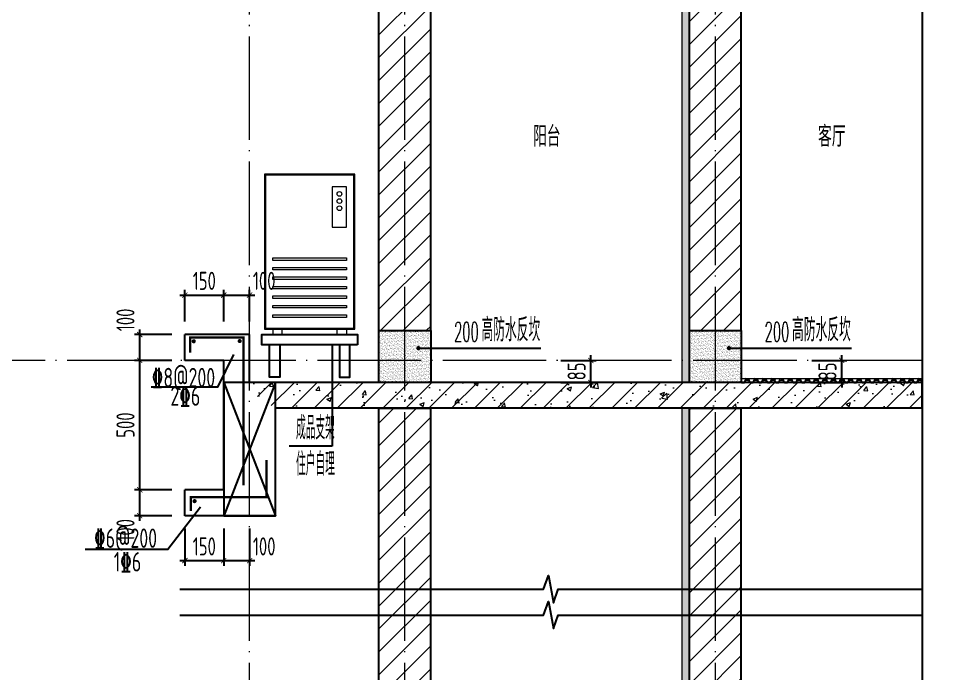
# Model space of a CAD drawing. Extents: x -668857 to 143095, y -247466 to 228182.
# Drawn here: x 39554 to 43099, y 162973 to 165505 of the extents above; entities that cross this region are included whole.
import ezdxf

# ---------------------------------------------------------------- set-up
doc = ezdxf.new("R2010")
doc.units = 0
doc.header["$LTSCALE"] = 1000
doc.linetypes.add('DOTE', pattern=[2.42, 2, -0.2, 0.02, -0.2])
doc.layers.get('0').update_dxf_attribs({"linetype": 'CONTINUOUS'})
doc.layers.get('DEFPOINTS').update_dxf_attribs({"linetype": 'CONTINUOUS'})
for name, color, linetype in [('DIM', 2, 'CONTINUOUS'), ('DIM_IDEN', 67, 'CONTINUOUS'), ('DIM_SYMB', 3, 'CONTINUOUS'), ('PUB_DIM', 3, 'CONTINUOUS'), ('PUB_TEXT', 2, 'CONTINUOUS'), ('REIN', 6, 'CONTINUOUS'), ('S-大样-砼线', 7, 'CONTINUOUS'), ('S-引出线', 40, 'CONTINUOUS'), ('TEXT', 2, 'CONTINUOUS'), ('WALL', 5, 'CONTINUOUS'), ('看线', 251, 'CONTINUOUS'), ('空调外机', 8, 'CONTINUOUS'), ('立面-看线', 251, 'CONTINUOUS')]:
    doc.layers.add(name, color=color, linetype=linetype)
for name, color, linetype, lineweight in [('DOTE', 19, 'DOTE', 9), ('PUB_HATCH', 8, 'CONTINUOUS', 9), ('平面-空调室外机', 143, 'CONTINUOUS', 9)]:
    doc.layers.add(name, color=color, linetype=linetype, lineweight=lineweight)
doc.styles.add('_TCH_DIM_T3', font='SIMPLEX', dxfattribs={"width": 0.705882, "bigfont": 'GBCBIG'})
doc.styles.add('DIM_FONT_T3', font='SIMPLEX', dxfattribs={"width": 0.705882, "bigfont": 'GBCBIG'})
doc.styles.add('TSSD_DIMENSION', font='Tssdeng.shx', dxfattribs={"width": 0.7, "bigfont": 'tssdchn.shx'})
doc.styles.add('TSSD_REIN', font='tssdeng.shx', dxfattribs={"width": 0.7, "height": 300, "bigfont": 'tssdchn.shx'})
doc.dimstyles.new('_TCH_ARCH&&25', dxfattribs={"dimtxt": 74.375, "dimasz": 25, "dimexe": 62.5, "dimexo": 75, "dimgap": 25, "dimtad": 1, "dimdec": 0, "dimzin": 0, "dimdsep": 46, "dimtxsty": '_TCH_DIM_T3', "dimblk": 'ARCHTICK', "dimcen": 0.09, "dimclrt": 7, "dimazin": 0, "dimtfac": 1, "dimtdec": 0, "dimtix": 1, "dimtmove": 2, "dimatfit": 3, "dimldrblk": 'ARCHTICK', "dimfxl": 0, "dimtolj": 1, "dimtzin": 0, "dimarcsym": 0})
doc.dimstyles.new('TSSD_20_20', dxfattribs={"dimtxt": 60, "dimasz": 20, "dimexe": 20, "dimexo": 50, "dimgap": 20, "dimtad": 1, "dimdec": 0, "dimzin": 0, "dimdsep": 46, "dimtxsty": 'TSSD_DIMENSION', "dimblk": 'ARCHTICK', "dimblk1": 'ARCHTICK', "dimblk2": 'ARCHTICK', "dimcen": 0, "dimdle": 20, "dimclrt": 7, "dimadec": 0, "dimazin": 0, "dimtfac": 1, "dimtdec": 0, "dimtix": 1, "dimtmove": 2, "dimatfit": 3, "dimfxl": 0, "dimtolj": 1, "dimtzin": 0, "dimarcsym": 0})
pattern_1 = [(45, (0, 44.88), (-44.1941915, 44.1941915), [])]
pattern_2 = [(45, (-956095.346, 321071.136), (-44.1941915, 44.1941915), [])]

# ---------------------------------------------------------------- blocks, each defined once
blk = doc.blocks.new('kongtiao')
for p, q in [((-338.7, 49), (-338.7, -550.8)), ((11, 49), (-338.7, 49)), ((-334.1, 44.4), (-334.1, -546.2)), ((6.4, 44.4), (-334.1, 44.4)), ((6.4, -546.2), (6.4, 44.4)), ((11, -550.8), (11, 49)), ((-76.2, -0.5), (-76.2, -156.5)), ((-21.1, -0.5), (-76.2, -0.5)), ((-21.1, -156.5), (-21.1, -0.5)), ((-76.2, -156.5), (-21.1, -156.5)), ((-338.7, -550.8), (11, -550.8)), ((-334.1, -546.2), (6.4, -546.2)), ((-306.6, -550.8), (-306.6, -571.2)), ((-269.8, -571.2), (-269.8, -550.8)), ((-57.9, -571.2), (-57.9, -550.8)), ((-21.1, -550.8), (-21.1, -571.2)), ((-306.6, -571.2), (-269.8, -571.2)), ((-21.1, -571.2), (-57.9, -571.2))]:
    blk.add_line(p, q)
for points in [[(-306.6, -275.4), (-21.1, -275.4), (-21.1, -284.6), (-306.6, -284.6)], [(-306.6, -312.1), (-21.1, -312.1), (-21.1, -321.3), (-306.6, -321.3)], [(-306.6, -348.8), (-21.1, -348.8), (-21.1, -358), (-306.6, -358)], [(-306.6, -385.6), (-21.1, -385.6), (-21.1, -394.7), (-306.6, -394.7)], [(-306.6, -422.3), (-21.1, -422.3), (-21.1, -431.5), (-306.6, -431.5)], [(-306.6, -459), (-21.1, -459), (-21.1, -468.2), (-306.6, -468.2)], [(-306.6, -495.7), (-21.1, -495.7), (-21.1, -504.9), (-306.6, -504.9)]]:
    blk.add_lwpolyline(points, close=True)
for centre in [(-48.7, -28), (-48.7, -55.6), (-48.7, -83.1)]:
    blk.add_circle(centre, 9.18)
blk = doc.blocks.new('_ArchTick')
at = {"color": 0, "linetype": 'ByBlock', "const_width": 0.15}
blk.add_lwpolyline([(-0.5, -0.5), (0.5, 0.5)], dxfattribs=at)
blk = doc.blocks.new('*D2097')
at = {"layer": 'DEFPOINTS', "color": 0}
for p in [(888125.1, -117286.1), (888291, -117286.1), (888125.1, -117371.1)]:
    blk.add_point(p, dxfattribs=at)
at = {"layer": 'PUB_DIM', "color": 0, "lineweight": -2}
for p, q in [((888200.1, -117286.1), (888353.5, -117286.1)), ((888291, -117286.1), (888291, -117261.1)), ((888291, -117371.1), (888291, -117286.1)), ((888200.1, -117371.1), (888353.5, -117371.1)), ((888291, -117371.1), (888291, -117396.1))]:
    blk.add_line(p, q, dxfattribs=at)
at = {"layer": 'PUB_DIM', "color": 0, "lineweight": -2, "xscale": 25, "yscale": 25, "zscale": 25}
for p, rotation in [((888291, -117286.1), 270), ((888291, -117371.1), 90)]:
    blk.add_blockref('_ArchTick', p, dxfattribs=dict(at, rotation=rotation))
at = {"layer": 'PUB_DIM', "color": 7, "insert": (888228.8, -117328.6), "char_height": 74.38, "attachment_point": 5, "rotation": 90, "style": '_TCH_DIM_T3'}
blk.add_mtext('\\A1;85', dxfattribs=at)
blk = doc.blocks.new('*D2098')
at = {"layer": 'DEFPOINTS', "color": 0}
for p in [(887155.7, -117286.1), (887321.7, -117286.1), (887155.7, -117371.1)]:
    blk.add_point(p, dxfattribs=at)
at = {"layer": 'PUB_DIM', "color": 0, "lineweight": -2}
for p, q in [((887230.7, -117286.1), (887384.2, -117286.1)), ((887321.7, -117286.1), (887321.7, -117261.1)), ((887321.7, -117371.1), (887321.7, -117286.1)), ((887230.7, -117371.1), (887384.2, -117371.1)), ((887321.7, -117371.1), (887321.7, -117396.1))]:
    blk.add_line(p, q, dxfattribs=at)
at = {"layer": 'PUB_DIM', "color": 0, "lineweight": -2, "xscale": 25, "yscale": 25, "zscale": 25}
for p, rotation in [((887321.7, -117286.1), 270), ((887321.7, -117371.1), 90)]:
    blk.add_blockref('_ArchTick', p, dxfattribs=dict(at, rotation=rotation))
at = {"layer": 'PUB_DIM', "color": 7, "insert": (887259.5, -117328.6), "char_height": 74.38, "attachment_point": 5, "rotation": 90, "style": '_TCH_DIM_T3'}
blk.add_mtext('\\A1;85', dxfattribs=at)
blk = doc.blocks.new('*D2099')
at = {"layer": 'DEFPOINTS', "color": 0}
for p in [(885578.5, -117186.1), (885753.1, -117186.1), (885753.1, -117286.1)]:
    blk.add_point(p, dxfattribs=at)
at = {"layer": 'PUB_DIM', "color": 0, "lineweight": -2}
for p, q in [((885578.5, -117186.1), (885578.5, -117161.1)), ((885678.1, -117186.1), (885516, -117186.1)), ((885578.5, -117286.1), (885578.5, -117186.1)), ((885678.1, -117286.1), (885516, -117286.1)), ((885578.5, -117286.1), (885578.5, -117311.1))]:
    blk.add_line(p, q, dxfattribs=at)
at = {"layer": 'PUB_DIM', "color": 0, "lineweight": -2, "xscale": 25, "yscale": 25, "zscale": 25}
for p, rotation in [((885578.5, -117186.1), 270), ((885578.5, -117286.1), 90)]:
    blk.add_blockref('_ArchTick', p, dxfattribs=dict(at, rotation=rotation))
at = {"layer": 'PUB_DIM', "color": 7, "insert": (885516.3, -117236.1), "char_height": 74.38, "attachment_point": 5, "rotation": 90, "style": '_TCH_DIM_T3'}
blk.add_mtext('\\A1;100', dxfattribs=at)
blk = doc.blocks.new('*D2100')
at = {"layer": 'DEFPOINTS', "color": 0}
for p in [(885578.5, -117286.1), (885753.1, -117286.1), (885753.1, -117786.1)]:
    blk.add_point(p, dxfattribs=at)
at = {"layer": 'PUB_DIM', "color": 0, "lineweight": -2}
for p, q in [((885678.1, -117286.1), (885516, -117286.1)), ((885578.5, -117786.1), (885578.5, -117286.1)), ((885678.1, -117786.1), (885516, -117786.1))]:
    blk.add_line(p, q, dxfattribs=at)
at = {"layer": 'PUB_DIM', "color": 0, "lineweight": -2, "xscale": 25, "yscale": 25, "zscale": 25}
for p, rotation in [((885578.5, -117286.1), 90), ((885578.5, -117786.1), 270)]:
    blk.add_blockref('_ArchTick', p, dxfattribs=dict(at, rotation=rotation))
at = {"layer": 'PUB_DIM', "color": 7, "insert": (885516.3, -117536.1), "char_height": 74.38, "attachment_point": 5, "rotation": 90, "style": '_TCH_DIM_T3'}
blk.add_mtext('\\A1;500', dxfattribs=at)
blk = doc.blocks.new('*D2101')
at = {"layer": 'DEFPOINTS', "color": 0}
for p in [(885578.5, -117786.1), (885753.1, -117786.1), (885753.1, -117886.1)]:
    blk.add_point(p, dxfattribs=at)
at = {"layer": 'PUB_DIM', "color": 0, "lineweight": -2}
for p, q in [((885578.5, -117786.1), (885578.5, -117761.1)), ((885678.1, -117786.1), (885516, -117786.1)), ((885578.5, -117886.1), (885578.5, -117786.1)), ((885678.1, -117886.1), (885516, -117886.1)), ((885578.5, -117886.1), (885578.5, -117911.1))]:
    blk.add_line(p, q, dxfattribs=at)
at = {"layer": 'PUB_DIM', "color": 0, "lineweight": -2, "xscale": 25, "yscale": 25, "zscale": 25}
for p, rotation in [((885578.5, -117786.1), 270), ((885578.5, -117886.1), 90)]:
    blk.add_blockref('_ArchTick', p, dxfattribs=dict(at, rotation=rotation))
at = {"layer": 'PUB_DIM', "color": 7, "insert": (885516.3, -117836.1), "char_height": 74.38, "attachment_point": 5, "rotation": 90, "style": '_TCH_DIM_T3'}
blk.add_mtext('\\A1;100', dxfattribs=at)
blk = doc.blocks.new('*D2102')
at = {"layer": 'DEFPOINTS', "color": 0}
for p in [(885753.1, -117886.1), (885903.1, -117886.1), (885903.1, -118059.8)]:
    blk.add_point(p, dxfattribs=at)
at = {"layer": 'PUB_DIM', "color": 0, "lineweight": -2}
for p, q in [((885753.1, -117961.1), (885753.1, -118122.3)), ((885903.1, -117961.1), (885903.1, -118122.3)), ((885753.1, -118059.8), (885728.1, -118059.8)), ((885753.1, -118059.8), (885903.1, -118059.8)), ((885903.1, -118059.8), (885928.1, -118059.8))]:
    blk.add_line(p, q, dxfattribs=at)
at = {"layer": 'PUB_DIM', "color": 0, "lineweight": -2, "xscale": 25, "yscale": 25, "zscale": 25}
blk.add_blockref('_ArchTick', (885753.1, -118059.8), dxfattribs=at)
at = {"layer": 'PUB_DIM', "color": 0, "lineweight": -2, "xscale": 25, "yscale": 25, "zscale": 25, "rotation": 180}
blk.add_blockref('_ArchTick', (885903.1, -118059.8), dxfattribs=at)
at = {"layer": 'PUB_DIM', "color": 7, "insert": (885828.1, -117997.6), "char_height": 74.38, "attachment_point": 5, "style": '_TCH_DIM_T3'}
blk.add_mtext('\\A1;150', dxfattribs=at)
blk = doc.blocks.new('*D2103')
at = {"layer": 'DEFPOINTS', "color": 0}
for p in [(885903.1, -117886.1), (886003.1, -117886.1), (886003.1, -118059.8)]:
    blk.add_point(p, dxfattribs=at)
at = {"layer": 'PUB_DIM', "color": 0, "lineweight": -2}
for p, q in [((885903.1, -117961.1), (885903.1, -118122.3)), ((886003.1, -117961.1), (886003.1, -118122.3)), ((885903.1, -118059.8), (885878.1, -118059.8)), ((885903.1, -118059.8), (886003.1, -118059.8)), ((886003.1, -118059.8), (886028.1, -118059.8))]:
    blk.add_line(p, q, dxfattribs=at)
at = {"layer": 'PUB_DIM', "color": 0, "lineweight": -2, "xscale": 25, "yscale": 25, "zscale": 25}
blk.add_blockref('_ArchTick', (885903.1, -118059.8), dxfattribs=at)
at = {"layer": 'PUB_DIM', "color": 0, "lineweight": -2, "xscale": 25, "yscale": 25, "zscale": 25, "rotation": 180}
blk.add_blockref('_ArchTick', (886003.1, -118059.8), dxfattribs=at)
at = {"layer": 'PUB_DIM', "color": 7, "insert": (885953.1, -117997.6), "char_height": 74.38, "attachment_point": 5, "style": '_TCH_DIM_T3'}
blk.add_mtext('\\A1;100', dxfattribs=at)
blk = doc.blocks.new('*D2104')
at = {"layer": 'DEFPOINTS', "color": 0}
for p in [(885903.1, -117033.7), (885753.1, -117186.1), (885903.1, -117186.1)]:
    blk.add_point(p, dxfattribs=at)
at = {"layer": 'PUB_DIM', "color": 0, "lineweight": -2}
for p, q in [((885753.1, -117111.1), (885753.1, -116971.2)), ((885903.1, -117111.1), (885903.1, -116971.2)), ((885753.1, -117033.7), (885728.1, -117033.7)), ((885753.1, -117033.7), (885903.1, -117033.7)), ((885903.1, -117033.7), (885928.1, -117033.7))]:
    blk.add_line(p, q, dxfattribs=at)
at = {"layer": 'PUB_DIM', "color": 0, "lineweight": -2, "xscale": 25, "yscale": 25, "zscale": 25}
blk.add_blockref('_ArchTick', (885753.1, -117033.7), dxfattribs=at)
at = {"layer": 'PUB_DIM', "color": 0, "lineweight": -2, "xscale": 25, "yscale": 25, "zscale": 25, "rotation": 180}
blk.add_blockref('_ArchTick', (885903.1, -117033.7), dxfattribs=at)
at = {"layer": 'PUB_DIM', "color": 7, "insert": (885828.1, -116971.6), "char_height": 74.38, "attachment_point": 5, "style": '_TCH_DIM_T3'}
blk.add_mtext('\\A1;150', dxfattribs=at)
blk = doc.blocks.new('*D2105')
at = {"layer": 'DEFPOINTS', "color": 0}
for p in [(886003.1, -117033.7), (885903.1, -117186.1), (886003.1, -117186.1)]:
    blk.add_point(p, dxfattribs=at)
at = {"layer": 'PUB_DIM', "color": 0, "lineweight": -2}
for p, q in [((885903.1, -117111.1), (885903.1, -116971.2)), ((886003.1, -117111.1), (886003.1, -116971.2)), ((885903.1, -117033.7), (885878.1, -117033.7)), ((885903.1, -117033.7), (886003.1, -117033.7)), ((886003.1, -117033.7), (886028.1, -117033.7))]:
    blk.add_line(p, q, dxfattribs=at)
at = {"layer": 'PUB_DIM', "color": 0, "lineweight": -2, "xscale": 25, "yscale": 25, "zscale": 25}
blk.add_blockref('_ArchTick', (885903.1, -117033.7), dxfattribs=at)
at = {"layer": 'PUB_DIM', "color": 0, "lineweight": -2, "xscale": 25, "yscale": 25, "zscale": 25, "rotation": 180}
blk.add_blockref('_ArchTick', (886003.1, -117033.7), dxfattribs=at)
at = {"layer": 'PUB_DIM', "color": 7, "insert": (885953.1, -116971.6), "char_height": 74.38, "attachment_point": 5, "style": '_TCH_DIM_T3'}
blk.add_mtext('\\A1;100', dxfattribs=at)
blk = doc.blocks.new('*D2800')
at = {"layer": 'DEFPOINTS', "color": 0}
for p in [(40348, 164435.6), (40198, 164283.2), (40348, 164283.2)]:
    blk.add_point(p, dxfattribs=at)
at = {"layer": 'DIM', "color": 0, "lineweight": -2}
for p, q in [((40178, 164435.6), (40368, 164435.6)), ((40198, 164333.2), (40198, 164455.6)), ((40348, 164333.2), (40348, 164455.6))]:
    blk.add_line(p, q, dxfattribs=at)
at = {"layer": 'DIM', "color": 0, "lineweight": -2, "xscale": 20, "yscale": 20, "zscale": 20, "rotation": 180}
blk.add_blockref('_ArchTick', (40198, 164435.6), dxfattribs=at)
at = {"layer": 'DIM', "color": 0, "lineweight": -2, "xscale": 20, "yscale": 20, "zscale": 20}
blk.add_blockref('_ArchTick', (40348, 164435.6), dxfattribs=at)
at = {"layer": 'DIM', "color": 7, "insert": (40273, 164490.6), "char_height": 70, "attachment_point": 5, "style": 'TSSD_DIMENSION'}
blk.add_mtext('\\A1;150', dxfattribs=at)
blk = doc.blocks.new('*D2801')
at = {"layer": 'DEFPOINTS', "color": 0}
for p in [(40448, 164435.6), (40348, 164283.2), (40448, 164283.2)]:
    blk.add_point(p, dxfattribs=at)
at = {"layer": 'DIM', "color": 0, "lineweight": -2}
for p, q in [((40328, 164435.6), (40468, 164435.6)), ((40348, 164333.2), (40348, 164455.6)), ((40448, 164333.2), (40448, 164455.6))]:
    blk.add_line(p, q, dxfattribs=at)
at = {"layer": 'DIM', "color": 0, "lineweight": -2, "xscale": 20, "yscale": 20, "zscale": 20, "rotation": 180}
blk.add_blockref('_ArchTick', (40348, 164435.6), dxfattribs=at)
at = {"layer": 'DIM', "color": 0, "lineweight": -2, "xscale": 20, "yscale": 20, "zscale": 20}
blk.add_blockref('_ArchTick', (40448, 164435.6), dxfattribs=at)
at = {"layer": 'DIM', "color": 7, "insert": (40504.4, 164490.6), "char_height": 70, "attachment_point": 5, "style": 'TSSD_DIMENSION'}
blk.add_mtext('\\A1;100', dxfattribs=at)
blk = doc.blocks.new('*D2802')
at = {"layer": 'DEFPOINTS', "color": 0}
for p in [(40198, 163583.2), (40348, 163583.2), (40348, 163409.5)]:
    blk.add_point(p, dxfattribs=at)
at = {"layer": 'DIM', "color": 0, "lineweight": -2}
for p, q in [((40198, 163533.2), (40198, 163389.5)), ((40348, 163533.2), (40348, 163389.5)), ((40178, 163409.5), (40368, 163409.5))]:
    blk.add_line(p, q, dxfattribs=at)
at = {"layer": 'DIM', "color": 0, "lineweight": -2, "xscale": 20, "yscale": 20, "zscale": 20, "rotation": 180}
blk.add_blockref('_ArchTick', (40198, 163409.5), dxfattribs=at)
at = {"layer": 'DIM', "color": 0, "lineweight": -2, "xscale": 20, "yscale": 20, "zscale": 20}
blk.add_blockref('_ArchTick', (40348, 163409.5), dxfattribs=at)
at = {"layer": 'DIM', "color": 7, "insert": (40273, 163464.5), "char_height": 70, "attachment_point": 5, "style": 'TSSD_DIMENSION'}
blk.add_mtext('\\A1;150', dxfattribs=at)
blk = doc.blocks.new('*D2803')
at = {"layer": 'DEFPOINTS', "color": 0}
for p in [(40348, 163583.2), (40448, 163583.2), (40448, 163409.5)]:
    blk.add_point(p, dxfattribs=at)
at = {"layer": 'DIM', "color": 0, "lineweight": -2}
for p, q in [((40348, 163533.2), (40348, 163389.5)), ((40448, 163533.2), (40448, 163389.5)), ((40328, 163409.5), (40468, 163409.5))]:
    blk.add_line(p, q, dxfattribs=at)
at = {"layer": 'DIM', "color": 0, "lineweight": -2, "xscale": 20, "yscale": 20, "zscale": 20, "rotation": 180}
blk.add_blockref('_ArchTick', (40348, 163409.5), dxfattribs=at)
at = {"layer": 'DIM', "color": 0, "lineweight": -2, "xscale": 20, "yscale": 20, "zscale": 20}
blk.add_blockref('_ArchTick', (40448, 163409.5), dxfattribs=at)
at = {"layer": 'DIM', "color": 7, "insert": (40504.4, 163464.5), "char_height": 70, "attachment_point": 5, "style": 'TSSD_DIMENSION'}
blk.add_mtext('\\A1;100', dxfattribs=at)
blk = doc.blocks.new('*D2804')
at = {"layer": 'DEFPOINTS', "color": 0}
for p in [(40023.4, 164283.2), (40198, 164283.2), (40198, 164183.2)]:
    blk.add_point(p, dxfattribs=at)
at = {"layer": 'DIM', "color": 0, "lineweight": -2}
for p, q in [((40023.4, 164163.2), (40023.4, 164303.2)), ((40148, 164283.2), (40003.4, 164283.2)), ((40148, 164183.2), (40003.4, 164183.2))]:
    blk.add_line(p, q, dxfattribs=at)
at = {"layer": 'DIM', "color": 0, "lineweight": -2, "xscale": 20, "yscale": 20, "zscale": 20}
for p, rotation in [((40023.4, 164283.2), 90), ((40023.4, 164183.2), 270)]:
    blk.add_blockref('_ArchTick', p, dxfattribs=dict(at, rotation=rotation))
at = {"layer": 'DIM', "color": 7, "insert": (39968.4, 164339.7), "char_height": 70, "attachment_point": 5, "rotation": 90, "style": 'TSSD_DIMENSION'}
blk.add_mtext('\\A1;100', dxfattribs=at)
blk = doc.blocks.new('*D2805')
at = {"layer": 'DEFPOINTS', "color": 0}
for p in [(40023.4, 164183.2), (40198, 164183.2), (40198, 163683.2)]:
    blk.add_point(p, dxfattribs=at)
at = {"layer": 'DIM', "color": 0, "lineweight": -2}
for p, q in [((40148, 164183.2), (40003.4, 164183.2)), ((40023.4, 163663.2), (40023.4, 164203.2)), ((40148, 163683.2), (40003.4, 163683.2))]:
    blk.add_line(p, q, dxfattribs=at)
at = {"layer": 'DIM', "color": 0, "lineweight": -2, "xscale": 20, "yscale": 20, "zscale": 20}
for p, rotation in [((40023.4, 164183.2), 90), ((40023.4, 163683.2), 270)]:
    blk.add_blockref('_ArchTick', p, dxfattribs=dict(at, rotation=rotation))
at = {"layer": 'DIM', "color": 7, "insert": (39968.4, 163933.2), "char_height": 70, "attachment_point": 5, "rotation": 90, "style": 'TSSD_DIMENSION'}
blk.add_mtext('\\A1;500', dxfattribs=at)
blk = doc.blocks.new('*D2806')
at = {"layer": 'DEFPOINTS', "color": 0}
for p in [(40023.4, 163683.2), (40198, 163683.2), (40198, 163583.2)]:
    blk.add_point(p, dxfattribs=at)
at = {"layer": 'DIM', "color": 0, "lineweight": -2}
for p, q in [((40023.4, 163563.2), (40023.4, 163703.2)), ((40148, 163683.2), (40003.4, 163683.2)), ((40148, 163583.2), (40003.4, 163583.2))]:
    blk.add_line(p, q, dxfattribs=at)
at = {"layer": 'DIM', "color": 0, "lineweight": -2, "xscale": 20, "yscale": 20, "zscale": 20}
for p, rotation in [((40023.4, 163683.2), 90), ((40023.4, 163583.2), 270)]:
    blk.add_blockref('_ArchTick', p, dxfattribs=dict(at, rotation=rotation))
at = {"layer": 'DIM', "color": 7, "insert": (39968.4, 163526.8), "char_height": 70, "attachment_point": 5, "rotation": 90, "style": 'TSSD_DIMENSION'}
blk.add_mtext('\\A1;100', dxfattribs=at)
blk = doc.blocks.new('*D2807')
at = {"layer": 'DEFPOINTS', "color": 0}
for p in [(41600.7, 164183.2), (41766.6, 164183.2), (41600.7, 164098.2)]:
    blk.add_point(p, dxfattribs=at)
at = {"layer": 'DIM', "color": 0, "lineweight": -2}
for p, q in [((41650.7, 164183.2), (41786.6, 164183.2)), ((41766.6, 164183.2), (41766.6, 164203.2)), ((41766.6, 164098.2), (41766.6, 164183.2)), ((41650.7, 164098.2), (41786.6, 164098.2)), ((41766.6, 164098.2), (41766.6, 164078.2))]:
    blk.add_line(p, q, dxfattribs=at)
at = {"layer": 'DIM', "color": 0, "lineweight": -2, "xscale": 20, "yscale": 20, "zscale": 20}
for p, rotation in [((41766.6, 164183.2), 270), ((41766.6, 164098.2), 90)]:
    blk.add_blockref('_ArchTick', p, dxfattribs=dict(at, rotation=rotation))
at = {"layer": 'DIM', "color": 7, "insert": (41711.6, 164140.7), "char_height": 70, "attachment_point": 5, "rotation": 90, "style": 'TSSD_DIMENSION'}
blk.add_mtext('\\A1;85', dxfattribs=at)
blk = doc.blocks.new('*D2808')
at = {"layer": 'DEFPOINTS', "color": 0}
for p in [(42570, 164183.2), (42735.9, 164183.2), (42570, 164098.2)]:
    blk.add_point(p, dxfattribs=at)
at = {"layer": 'DIM', "color": 0, "lineweight": -2}
for p, q in [((42620, 164183.2), (42755.9, 164183.2)), ((42735.9, 164183.2), (42735.9, 164203.2)), ((42735.9, 164098.2), (42735.9, 164183.2)), ((42620, 164098.2), (42755.9, 164098.2)), ((42735.9, 164098.2), (42735.9, 164078.2))]:
    blk.add_line(p, q, dxfattribs=at)
at = {"layer": 'DIM', "color": 0, "lineweight": -2, "xscale": 20, "yscale": 20, "zscale": 20}
for p, rotation in [((42735.9, 164183.2), 270), ((42735.9, 164098.2), 90)]:
    blk.add_blockref('_ArchTick', p, dxfattribs=dict(at, rotation=rotation))
at = {"layer": 'DIM', "color": 7, "insert": (42680.9, 164140.7), "char_height": 70, "attachment_point": 5, "rotation": 90, "style": 'TSSD_DIMENSION'}
blk.add_mtext('\\A1;85', dxfattribs=at)
blk = doc.blocks.new('20210810.11444069')
at = {"layer": 'REIN', "const_width": 9}
for points in [[(405, 840.1), (405, 898.3), (611.8, 898.3), (611.8, 326.7)], [(407.7, 227.9), (407.7, 280.9), (700.1, 280.9), (700.1, 425.3)]]:
    blk.add_lwpolyline(points, dxfattribs=at)
at = {"layer": 'REIN', "const_width": 8}
for points in [[(415.2, 883.9, 1), (423.2, 883.9, 1)], [(592.7, 884.5, 1), (600.7, 884.5, 1)], [(418.3, 266.1, 1), (426.3, 266.1, 1)]]:
    blk.add_lwpolyline(points, format="xyb", close=True, dxfattribs=at)
at = {"layer": 'S-大样-砼线'}
for p, q in [((534.9, 724.8), (734.9, 209.8)), ((734.9, 724.8), (534.9, 209.8))]:
    blk.add_line(p, q, dxfattribs=at)
blk.add_lwpolyline([(734.9, 724.8), (534.9, 724.8), (534.9, 209.8), (734.9, 209.8)], close=True, dxfattribs=at)
at = {"layer": 'S-引出线'}
for points in [[(572.6, 833.3), (511, 706.9), (254.1, 706.9)], [(445.3, 242.7), (318.6, 79.6), (0, 79.6)]]:
    blk.add_lwpolyline(points, dxfattribs=at)
at = {"layer": 'TEXT', "style": 'TSSD_REIN', "width": 0.7}
for s, p in [('%%1328@200', (256.8, 706.1)), ('2%%1326', (329, 634.6)), ('%%1326@200', (33.9, 85.5)), ('1%%1326', (110.1, -5.8))]:
    blk.add_text(s, height=75, rotation=0, dxfattribs=at).set_placement(p)
blk = doc.blocks.new('FDFFSFESESFS')
at = {"layer": 'PUB_HATCH'}
h = blk.add_hatch(dxfattribs=at)
h.set_pattern_fill('普通砖', color=256, scale=25, style=0)
h.set_pattern_definition(pattern_1)
h.paths.add_polyline_path([(886703.1, -117171.1), (886703.1, -114571.1), (886503.1, -114571.1), (886503.1, -117171.1)])
h = blk.add_hatch(dxfattribs=at)
h.set_pattern_fill('普通砖', color=256, scale=25, style=0)
h.set_pattern_definition(pattern_1)
h.paths.add_polyline_path([(887903.1, -117171.1), (887903.1, -114571.1), (887703.1, -114571.1), (887703.1, -117171.1)])
h = blk.add_hatch(dxfattribs=at)
h.set_pattern_fill('钢筋混凝土', color=256, scale=25, style=0)
h.set_pattern_definition([(45, (0, 0), (-44.194174, 44.194174), []), (50, (0, 0), (179.315046, -15.688034), [18.75, -206.25]), (355, (0, 0), (-34.687833, 188.048033), [15, -165]), (100.4514, (14.94, -1.3), (144.627345, 172.359886), [15.935047, -175.285528]), (46.1842, (0, 50), (266.81026, -41.379754), [28.125, -309.375]), (96.6356, (22.23, 46.55), (233.66568, 243.52947), [23.90257, -262.92825]), (351.1842, (0, 50), (233.66549, 243.52965), [22.5, -247.5]), (21, (25, 37.5), (149.226763, -100.654723), [18.75, -206.25]), (326, (25, 37.5), (60.828833, 181.28751), [15, -165]), (71.4514, (37.44, 29.11), (210.055657, 80.632624), [15.935047, -175.285528]), (37.5, (0, 0), (3.039964, 83.2234635), [0, -163, 0, -167.5, 0, -165.625]), (7.5, (0, 0), (65.767384, 98.602928), [0, -95.5, 0, -159.25, 0, -63.125]), (327.5, (-55.75, 0), (133.455609, -5.638718), [0, -62.5, 0, -195, 0, -258.75]), (317.5, (-80.75, 0), (145.796542, 25.026246), [0, -81.25, 0, -129.5, 0, -183.75])])
h.paths.add_polyline_path([(888601.6, -117371.1), (886003.1, -117371.1), (886003.1, -117404.4), (886103.1, -117471.1), (888601.6, -117471.1)])
at = {"layer": '立面-看线'}
h = blk.add_hatch(dxfattribs=at)
h.set_pattern_fill('HONEY', color=256, scale=7, angle=90)
h.set_pattern_definition([(90, (1273065.014, -918539.322), (-9.623705, 16.66875), [11.1125, -22.225]), (210, (1273065.014, -918539.322), (-9.62370845, -16.66874801), [11.1125, -22.225]), (150, (1273065.014, -918539.322), (-19.24741345, 1.99e-06), [-22.225, 11.1125])])
edge = h.paths.add_edge_path()
edge.add_line((887675.7, -117371.1), (887703.1, -117371.1))
edge.add_line((887703.1, -117371.1), (887703.1, -114571.1))
edge.add_line((887703.1, -114571.1), (887673.1, -114571.1))
edge.add_line((887673.1, -114571.1), (887673.1, -117371.1))
h = blk.add_hatch(dxfattribs=at)
h.set_pattern_fill('碎沙', color=256, scale=4)
h.set_pattern_definition([(37.5, (85449.822, -502733.035), (-0.32000626, 9.78826475), [0, -7.7216, 0, -8.636, 0, -8.255]), (7.5, (85449.822, -502733.035), (8.99046566, 14.33650201), [0, -4.1656, 0, -6.9596, 0, -2.667]), (327.5, (85443.574, -502733.035), (15.819847405, 0.02874369), [0, -2.54, 0, -9.144, 0, -11.938]), (317.5, (85443.574, -502733.035), (15.27112905, 4.45858647), [0, -1.27, 0, -5.9944, 0, -6.858])])
h.paths.add_polyline_path([(886503.1, -117371.1), (886703.1, -117371.1), (886703.1, -117171.1), (886503.1, -117171.1)])
h = blk.add_hatch(dxfattribs=at)
h.set_pattern_fill('碎沙', color=256, scale=4)
h.set_pattern_definition([(37.5, (86649.822, -502733.035), (-0.32000626, 9.78826475), [0, -7.7216, 0, -8.636, 0, -8.255]), (7.5, (86649.822, -502733.035), (8.99046566, 14.33650201), [0, -4.1656, 0, -6.9596, 0, -2.667]), (327.5, (86643.574, -502733.035), (15.819847405, 0.02874369), [0, -2.54, 0, -9.144, 0, -11.938]), (317.5, (86643.574, -502733.035), (15.27112905, 4.45858647), [0, -1.27, 0, -5.9944, 0, -6.858])])
h.paths.add_polyline_path([(887703.1, -117371.1), (887903.1, -117371.1), (887903.1, -117171.1), (887703.1, -117171.1)])
h = blk.add_hatch(dxfattribs=at)
h.set_pattern_fill('HONEY', color=256, scale=7)
h.set_pattern_definition([(0, (86553.793, -502733.035), (16.66875, 9.623705), [11.1125, -22.225]), (120, (86553.793, -502733.035), (-16.66874801, 9.62370845), [11.1125, -22.225]), (60, (86553.793, -502733.035), (1.99e-06, 19.24741345), [-22.225, 11.1125])])
h.paths.add_polyline_path([(888601.6, -117356.1), (887903.1, -117356.1), (887903.1, -117371.1), (888601.6, -117371.1)])
at = {"layer": 'DIM_IDEN'}
for p, q in [((886655.5, -117238.8), (886769.9, -117238.8)), ((886769.9, -117238.8), (887128.4, -117238.8)), ((887855.5, -117238.8), (887969.9, -117238.8)), ((887969.9, -117238.8), (888328.4, -117238.8))]:
    blk.add_line(p, q, dxfattribs=at)
at = {"layer": 'DIM_IDEN', "const_width": 8.33}
for points in [[(886651.3, -117238.8, 1), (886659.7, -117238.8, 1)], [(887851.3, -117238.8, 1), (887859.7, -117238.8, 1)]]:
    blk.add_lwpolyline(points, format="xyb", close=True, dxfattribs=at)
at = {"layer": 'PUB_DIM'}
for p, q in [((886322.7, -117226.1), (886322.7, -117617.7)), ((886322.7, -117617.7), (886156.2, -117617.7))]:
    blk.add_line(p, q, dxfattribs=at)
at = {"layer": 'PUB_HATCH', "color": 215}
for p, q in [((887673.1, -114571.1), (887673.1, -117371.1)), ((887903.1, -117356.1), (888601.6, -117356.1))]:
    blk.add_line(p, q, dxfattribs=at)
at = {"layer": 'WALL'}
for p, q in [((886503.1, -117171.1), (886503.1, -114571.1)), ((886503.1, -114571.1), (886703.1, -114571.1)), ((886703.1, -117171.1), (886703.1, -114571.1)), ((887703.1, -117171.1), (887703.1, -114571.1)), ((887703.1, -114571.1), (887903.1, -114571.1)), ((887903.1, -117171.1), (887903.1, -114571.1)), ((886503.1, -117171.1), (886703.1, -117171.1)), ((887703.1, -117171.1), (887903.1, -117171.1)), ((886003.1, -117186.1), (885753.1, -117186.1)), ((885753.1, -117286.1), (885753.1, -117186.1)), ((886003.1, -117371.1), (886003.1, -117186.1)), ((885903.1, -117286.1), (885753.1, -117286.1)), ((885903.1, -117371.1), (885903.1, -117286.1)), ((885903.1, -117786.1), (885903.1, -117371.1)), ((888601.6, -117371.1), (886003.1, -117371.1)), ((888601.6, -117471.1), (888601.6, -117371.1)), ((886103.1, -117886.1), (886103.1, -117471.1)), ((888601.6, -117471.1), (886103.1, -117471.1)), ((885903.1, -117786.1), (885753.1, -117786.1)), ((885753.1, -117886.1), (885753.1, -117786.1)), ((886103.1, -117886.1), (885753.1, -117886.1))]:
    blk.add_line(p, q, dxfattribs=at)
for points in [[(886503.1, -117171.1), (886703.1, -117171.1), (886703.1, -117371.1), (886503.1, -117371.1)], [(887703.1, -117171.1), (887903.1, -117171.1), (887903.1, -117371.1), (887703.1, -117371.1)]]:
    blk.add_lwpolyline(points, close=True, dxfattribs=at)
at = {"layer": '看线'}
blk.add_line((885733.1, -117306.1), (885733.1, -117766.1), dxfattribs=at)
at = {"layer": '看线', "color": 32}
for points in [[(888601.6, -117286.1), (887923.1, -117286.1)], [(887653.1, -117301.1), (886723.1, -117321.1)]]:
    blk.add_lwpolyline(points, dxfattribs=at)
at = {"layer": '空调外机', "linetype": 'Continuous'}
blk.add_lwpolyline([(886420.1, -117226.1), (886050.1, -117226.1), (886050.1, -117186.1), (886420.1, -117186.1)], close=True, dxfattribs=at)
for points in [[(886120.1, -117226.1), (886120.1, -117351.1), (886080.1, -117351.1), (886080.1, -117226.1)], [(886350.1, -117226.1), (886350.1, -117351.1), (886390.1, -117351.1), (886390.1, -117226.1)]]:
    blk.add_lwpolyline(points, dxfattribs=at)
at = {"layer": '平面-空调室外机'}
blk.add_blockref('kongtiao', (886398.9, -116614.9), dxfattribs=at)
at = {"layer": 'PUB_TEXT'}
for s, height, style, width, p in [('阳台', 74.38, 'DIM_FONT_T3', 0.49827, (887098.4, -116460.5)), ('客厅', 74.38, 'DIM_FONT_T3', 0.49827, (888199.6, -116460.5)), ('200', 74.38, 'DIM_FONT_T3', 0.49827, (886793.3, -117212.5)), ('高防水反坎', 89.36, 'DIM_FONT_T3', 0.705882, (886899.1, -117212.5)), ('200', 74.38, 'DIM_FONT_T3', 0.49827, (887993.3, -117212.5)), ('高防水反坎', 89.36, 'DIM_FONT_T3', 0.705882, (888099.1, -117212.5)), ('成品支架', 89.36, '_TCH_DIM_T3', 0.494118, (886182.4, -117591.4)), ('住户自理', 89.36, '_TCH_DIM_T3', 0.494118, (886182.4, -117731.4))]:
    blk.add_text(s, height=height, dxfattribs=dict(at, style=style, width=width)).set_placement(p)
at = {"layer": 'PUB_DIM'}
for p1, p2, distance, picture, middle in [((885753.1, -117186.1), (885903.1, -117186.1), 152.3, '*D2104', (885828.1, -116971.6)), ((885903.1, -117186.1), (886003.1, -117186.1), 152.3, '*D2105', (885953.1, -116971.6)), ((885753.1, -117286.1), (885753.1, -117186.1), 174.6, '*D2099', (885516.3, -117236.1)), ((885753.1, -117786.1), (885753.1, -117286.1), 174.6, '*D2100', (885516.3, -117536.1)), ((887155.7, -117371.1), (887155.7, -117286.1), -166, '*D2098', (887259.5, -117328.6)), ((888125.1, -117371.1), (888125.1, -117286.1), -166, '*D2097', (888228.8, -117328.6)), ((885753.1, -117886.1), (885753.1, -117786.1), 174.6, '*D2101', (885516.3, -117836.1)), ((885753.1, -117886.1), (885903.1, -117886.1), -173.7, '*D2102', (885828.1, -117997.6)), ((885903.1, -117886.1), (886003.1, -117886.1), -173.7, '*D2103', (885953.1, -117997.6))]:
    dim = blk.add_aligned_dim(p1=p1, p2=p2, distance=distance, dimstyle='_TCH_ARCH&&25', dxfattribs=at)
    dim.commit()
    dim.dimension.update_dxf_attribs({"geometry": picture, "text_midpoint": middle})

msp = doc.modelspace()

# ---------------------------------------------------------------- hatches: boundary and pattern name
at = {"layer": 'PUB_HATCH'}
h = msp.add_hatch(dxfattribs=at)
h.set_pattern_fill('普通砖', color=256, scale=25, style=0)
h.set_pattern_definition(pattern_2)
h.paths.add_polyline_path([(41147.99, 164298.23), (41147.99, 166963.23), (40947.99, 166963.23), (40947.99, 164298.23)])
h = msp.add_hatch(dxfattribs=at)
h.set_pattern_fill('普通砖', color=256, scale=25, style=0)
h.set_pattern_definition(pattern_2)
h.paths.add_polyline_path([(42347.99, 164298.23), (42347.99, 166963.23), (42147.99, 166963.23), (42147.99, 164298.23)])
h = msp.add_hatch(dxfattribs=at)
h.set_pattern_fill('钢筋混凝土', color=256, scale=25, style=0)
h.set_pattern_definition([(45, (-956095.346, 321026.26), (-44.194174, 44.194174), []), (50, (-956095.35, 321026.26), (179.315046, -15.688034), [18.75, -206.25]), (355, (-956095.35, 321026.26), (-34.687833, 188.048033), [15, -165]), (100.4514, (-956080.4, 321024.95), (144.627345, 172.359886), [15.935047, -175.285528]), (46.1842, (-956095.35, 321076.26), (266.81026, -41.379754), [28.125, -309.375]), (96.6356, (-956073.1, 321072.8), (233.665676, 243.52947), [23.90257, -262.92825]), (351.1842, (-956095.35, 321076.26), (233.66549, 243.52965), [22.5, -247.5]), (21, (-956070.35, 321063.76), (149.226763, -100.654723), [18.75, -206.25]), (326, (-956070.35, 321063.76), (60.828833, 181.28751), [15, -165]), (71.4514, (-956057.91, 321055.37), (210.055657, 80.632624), [15.935047, -175.285528]), (37.5, (-956095.346, 321026.26), (3.039964, 83.2234635), [0, -163, 0, -167.5, 0, -165.625]), (7.5, (-956095.35, 321026.26), (65.767384, 98.602928), [0, -95.5, 0, -159.25, 0, -63.125]), (327.5, (-956151.096, 321026.26), (133.455609, -5.638718), [0, -62.5, 0, -195, 0, -258.75]), (317.5, (-956176.1, 321026.26), (145.796542, 25.026246), [0, -81.25, 0, -129.5, 0, -183.75])])
h.paths.add_polyline_path([(43046.51, 164098.23), (40447.99, 164098.23), (40447.99, 164064.89), (40547.99, 163998.23), (43046.51, 163998.23)])
at = {"layer": '立面-看线'}
h = msp.add_hatch(dxfattribs=at)
h.set_pattern_fill('HONEY', color=256, scale=7, angle=90)
h.set_pattern_definition([(90, (427509.938, -637070.014), (-9.623705, 16.66875), [11.1125, -22.225]), (210, (427509.938, -637070.014), (-9.62370845, -16.66874801), [11.1125, -22.225]), (150, (427509.938, -637070.014), (-19.24741345, 1.99e-06), [-22.225, 11.1125])])
edge = h.paths.add_edge_path()
edge.add_line((42120.67, 164098.23), (42147.99, 164098.23))
edge.add_line((42147.99, 164098.23), (42147.99, 166963.23))
edge.add_line((42147.99, 166963.23), (42117.99, 166963.23))
edge.add_line((42117.99, 166963.23), (42117.99, 164098.23))
h = msp.add_hatch(dxfattribs=at)
h.set_pattern_fill('碎沙', color=256, scale=4)
h.set_pattern_definition([(37.5, (-760105.2544, -221263.7266), (-0.32000626, 9.78826475), [0, -7.7216, 0, -8.636, 0, -8.255]), (7.5, (-760105.254, -221263.727), (8.99046566, 14.33650201), [0, -4.1656, 0, -6.9596, 0, -2.667]), (327.5, (-760111.503, -221263.727), (15.819847405, 0.02874369), [0, -2.54, 0, -9.144, 0, -11.938]), (317.5, (-760111.503, -221263.727), (15.27112905, 4.45858647), [0, -1.27, 0, -5.9944, 0, -6.858])])
h.paths.add_polyline_path([(40947.99, 164098.23), (41147.99, 164098.23), (41147.99, 164298.23), (40947.99, 164298.23)])
h = msp.add_hatch(dxfattribs=at)
h.set_pattern_fill('碎沙', color=256, scale=4)
h.set_pattern_definition([(37.5, (-758905.2544, -221263.7266), (-0.32000626, 9.78826475), [0, -7.7216, 0, -8.636, 0, -8.255]), (7.5, (-758905.254, -221263.727), (8.99046566, 14.33650201), [0, -4.1656, 0, -6.9596, 0, -2.667]), (327.5, (-758911.503, -221263.727), (15.819847405, 0.02874369), [0, -2.54, 0, -9.144, 0, -11.938]), (317.5, (-758911.503, -221263.727), (15.27112905, 4.45858647), [0, -1.27, 0, -5.9944, 0, -6.858])])
h.paths.add_polyline_path([(42147.99, 164098.23), (42347.99, 164098.23), (42347.99, 164298.23), (42147.99, 164298.23)])
h = msp.add_hatch(dxfattribs=at)
h.set_pattern_fill('HONEY', color=256, scale=7)
h.set_pattern_definition([(0, (-759001.284, -221263.727), (16.66875, 9.623705), [11.1125, -22.225]), (120, (-759001.284, -221263.727), (-16.66874801, 9.62370845), [11.1125, -22.225]), (60, (-759001.284, -221263.727), (1.99e-06, 19.24741345), [-22.225, 11.1125])])
h.paths.add_polyline_path([(43046.51, 164113.23), (42347.99, 164113.23), (42347.99, 164098.23), (43046.51, 164098.23)])

# ---------------------------------------------------------------- linework, layer by layer
at = {"layer": 'DIM'}
for p, q in [((40767.65, 164243.22), (40767.65, 163851.61)), ((40767.65, 163851.61), (40601.12, 163851.61))]:
    msp.add_line(p, q, dxfattribs=at)
at = {"layer": 'DIM_IDEN'}
for p, q in [((41100.43, 164230.51), (41214.8, 164230.51)), ((41214.8, 164230.51), (41573.35, 164230.51)), ((42300.43, 164230.51), (42414.8, 164230.51)), ((42414.8, 164230.51), (42773.35, 164230.51))]:
    msp.add_line(p, q, dxfattribs=at)
at = {"layer": 'DIM_IDEN', "const_width": 8.33}
for points in [[(41096.26, 164230.51, 1), (41104.6, 164230.51, 1)], [(42296.26, 164230.51, 1), (42304.6, 164230.51, 1)]]:
    msp.add_lwpolyline(points, format="xyb", close=True, dxfattribs=at)
at = {"layer": 'DIM_SYMB'}
msp.add_lwpolyline([(43046.51, 170503.23), (43046.51, 160871.35), (43099.01, 160852.24), (42994.01, 160833.73), (43046.51, 160815.1), (43046.51, 151183.22)], dxfattribs=at)
at = {"layer": 'DIM_SYMB', "color": 5}
for points in [[(40177.99, 163299.37), (41584.12, 163299.37), (41603.23, 163351.87), (41621.75, 163246.87), (41640.37, 163299.37), (43046.51, 163299.37)], [(40177.99, 163199.37), (41584.12, 163199.37), (41603.23, 163251.87), (41621.75, 163146.87), (41640.37, 163199.37), (43046.51, 163199.37)]]:
    msp.add_lwpolyline(points, dxfattribs=at)
at = {"layer": 'DOTE', "color": 1, "linetype": 'DOTE', "ltscale": 0.2}
for p, q in [((40447.99, 151483.22), (40447.99, 171083.23)), ((41047.99, 151483.22), (41047.99, 171083.23)), ((42247.99, 151483.22), (42247.99, 171083.23)), ((43046.51, 164183.23), (39277.79, 164183.23))]:
    msp.add_line(p, q, dxfattribs=at)
at = {"layer": 'PUB_HATCH', "color": 215}
for p, q in [((42117.99, 166963.23), (42117.99, 164098.23)), ((42347.99, 164113.23), (43046.51, 164113.23))]:
    msp.add_line(p, q, dxfattribs=at)
at = {"layer": 'WALL'}
for p, q in [((40947.99, 164298.23), (40947.99, 166963.23)), ((41147.99, 164298.23), (41147.99, 166963.23)), ((42147.99, 164298.23), (42147.99, 166963.23)), ((42347.99, 164298.23), (42347.99, 166963.23)), ((40947.99, 164298.23), (41147.99, 164298.23)), ((42147.99, 164298.23), (42347.99, 164298.23)), ((40447.99, 164283.24), (40197.99, 164283.24)), ((40197.99, 164183.24), (40197.99, 164283.24)), ((40447.99, 164098.23), (40447.99, 164283.24)), ((40347.99, 164183.24), (40197.99, 164183.24)), ((40347.99, 164098.23), (40347.99, 164183.24)), ((40347.99, 163683.21), (40347.99, 164098.23)), ((43046.51, 164098.23), (40447.99, 164098.23)), ((43046.51, 163998.23), (43046.51, 164098.23)), ((40547.99, 163583.21), (40547.99, 163998.23)), ((43046.51, 163998.23), (40547.99, 163998.23)), ((40347.99, 163683.21), (40197.99, 163683.21)), ((40197.99, 163583.21), (40197.99, 163683.21)), ((40547.99, 163583.21), (40197.99, 163583.21))]:
    msp.add_line(p, q, dxfattribs=at)
for points in [[(40947.99, 164298.23), (41147.99, 164298.23), (41147.99, 164098.23), (40947.99, 164098.23)], [(42147.99, 164298.23), (42347.99, 164298.23), (42347.99, 164098.23), (42147.99, 164098.23)]]:
    msp.add_lwpolyline(points, close=True, dxfattribs=at)
at = {"layer": '空调外机', "linetype": 'Continuous'}
msp.add_lwpolyline([(40865, 164243.22), (40495, 164243.22), (40495, 164283.22), (40865, 164283.22)], close=True, dxfattribs=at)
for points in [[(40565, 164243.22), (40565, 164118.23), (40525, 164118.23), (40525, 164243.22)], [(40795, 164243.22), (40795, 164118.23), (40835, 164118.23), (40835, 164243.22)]]:
    msp.add_lwpolyline(points, dxfattribs=at)

# ---------------------------------------------------------------- block references
msp.add_blockref('FDFFSFESESFS', (-845555.08, 278569.31))
at = {"layer": '平面-空调室外机'}
msp.add_blockref('kongtiao', (40843.84, 164854.38), dxfattribs=at)
at = {"layer": '看线'}
msp.add_blockref('20210810.11444069', (39813.08, 163373.34), dxfattribs=at)

# ---------------------------------------------------------------- texts
at = {"layer": 'PUB_TEXT'}
for s, height, style, width, p in [('阳台', 80, 'TSSD_REIN', 0.7, (41543.32, 165008.85)), ('客厅', 80, 'TSSD_REIN', 0.7, (42644.51, 165008.85)), ('200', 74.375, 'DIM_FONT_T3', 0.49827, (41238.18, 164256.76)), ('高防水反坎', 89.362, 'DIM_FONT_T3', 0.705882, (41344.06, 164256.76)), ('200', 74.375, 'DIM_FONT_T3', 0.49827, (42438.18, 164256.76)), ('高防水反坎', 89.362, 'DIM_FONT_T3', 0.705882, (42544.06, 164256.76)), ('成品支架', 89.362, '_TCH_DIM_T3', 0.494118, (40627.37, 163877.86)), ('住户自理', 89.362, '_TCH_DIM_T3', 0.494118, (40627.37, 163737.86))]:
    msp.add_text(s, height=height, dxfattribs=dict(at, style=style, width=width)).set_placement(p)

# ---------------------------------------------------------------- dimensions: what is measured, and where the dimension line sits
at = {"layer": 'DIM'}
for p1, p2, distance, picture, middle in [((40197.99, 164283.24), (40347.99, 164283.24), 152.32, '*D2800', (40272.99, 164490.56)), ((40197.99, 163683.21), (40197.99, 164183.21), 174.61, '*D2805', (39968.37, 163933.21)), ((41600.66, 164098.23), (41600.66, 164183.23), -165.96, '*D2807', (41711.62, 164140.73)), ((42569.98, 164098.23), (42569.98, 164183.23), -165.96, '*D2808', (42680.94, 164140.73)), ((40197.99, 163583.21), (40347.99, 163583.21), -173.71, '*D2802', (40272.99, 163464.5))]:
    dim = msp.add_aligned_dim(p1=p1, p2=p2, distance=distance, dimstyle='TSSD_20_20', override={"dimtxt": 70}, dxfattribs=at)
    dim.commit()
    dim.dimension.update_dxf_attribs({"geometry": picture, "text_midpoint": middle})
for base, p1, p2, angle, picture, middle in [((40447.99, 164435.56), (40347.99, 164283.24), (40447.99, 164283.24), 360, '*D2801', (40504.43, 164490.56)), ((40023.37, 164283.21), (40197.99, 164183.21), (40197.99, 164283.21), 90, '*D2804', (39968.37, 164339.66)), ((40023.37, 163683.21), (40197.99, 163583.21), (40197.99, 163683.21), 90, '*D2806', (39968.37, 163526.76)), ((40447.99, 163409.5), (40347.99, 163583.21), (40447.99, 163583.21), 360, '*D2803', (40504.43, 163464.5))]:
    dim = msp.add_linear_dim(base=base, p1=p1, p2=p2, angle=angle, dimstyle='TSSD_20_20', override={"dimtxt": 70}, dxfattribs=at)
    dim.commit()
    dim.dimension.update_dxf_attribs({"geometry": picture, "text_midpoint": middle, "dimtype": 161})

doc.saveas('drawing.dxf')
